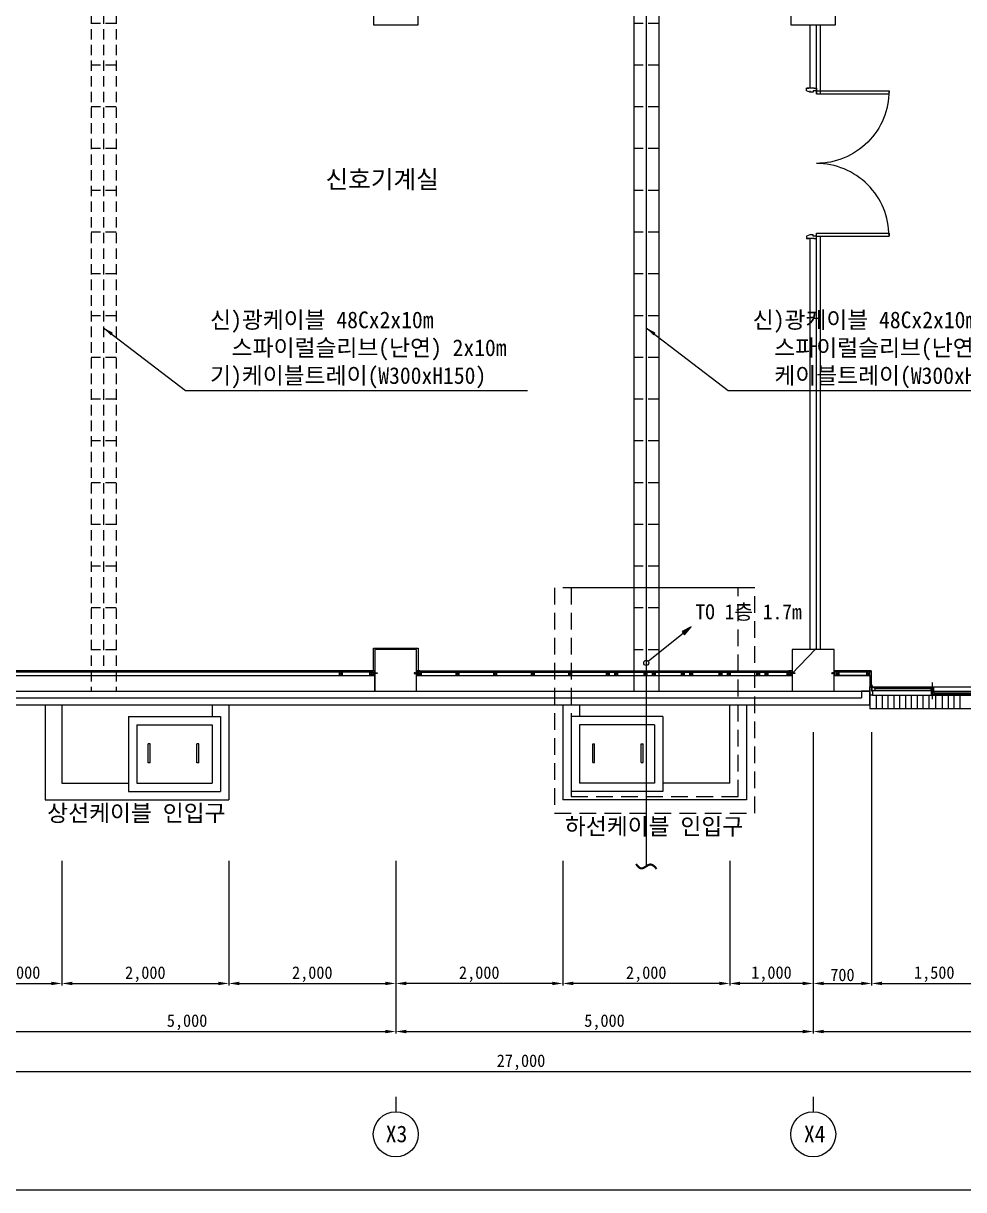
# Model space of a CAD drawing. Header units: millimetres. Extents: x -29689 to 10111, y -268596 to -237350.
# Drawn here: x -18057 to -6794, y -268596 to -254628 of the extents above; entities that cross this region are included whole.
import ezdxf
from ezdxf.enums import TextEntityAlignment as Align

# ---------------------------------------------------------------- set-up
doc = ezdxf.new("R2010")
doc.units = ezdxf.units.MM
doc.linetypes.add('HIDDEN', pattern=[0.375, 0.25, -0.125])
doc.linetypes.add('HIDDEN2', pattern=[0.1875, 0.125, -0.0625])
for name, color, linetype in [('TN-LEAT', 3, 'Continuous'), ('TT-CABL', 4, 'Continuous'), ('TT-TRAY', 4, 'Continuous'), ('TZ-BASE', 253, 'Continuous'), ('TZ-DIMS', 1, 'Continuous'), ('TZ-LEAL', 1, 'Continuous'), ('TZ-LEAT', 3, 'Continuous'), ('TZ-SYMB', 2, 'Continuous'), ('TZ-TEX2', 3, 'Continuous')]:
    doc.layers.add(name, color=color, linetype=linetype)
doc.layers.add('TX-PAPR', color=2, linetype='Continuous', plot=False)
doc.styles.get("Standard").update_dxf_attribs({"font": 'GulimChe.ttf'})
doc.linetypes.add('BATTINB', pattern='A,0,-0.0025,[134,GulimChe.ttf,S=0.0025,R=0,X=-0.0025,Y=0.01],-0.005,[134,GulimChe.ttf,S=0.0025,R=180,X=0.0025,Y=0.01],-0.0025', length=0.01)
doc.dimstyles.new('D50', dxfattribs={"dimscale": 50, "dimtxt": 3, "dimasz": 2.5, "dimexe": 0.5, "dimexo": 0.5, "dimgap": 0.5, "dimtad": 1, "dimdec": 0, "dimzin": 1, "dimdsep": 46, "dimlunit": 6, "dimtxsty": 'Standard', "dimcen": 1, "dimclrd": 1, "dimclre": 1, "dimclrt": 3, "dimadec": 0, "dimazin": 0, "dimtfac": 1, "dimtdec": 0, "dimtix": 1, "dimtmove": 2, "dimatfit": 3, "dimfxl": 0, "dimtvp": 2, "dimlwd": -1, "dimlwe": -1, "dimarcsym": 0})

# ---------------------------------------------------------------- blocks, each defined once
blk = doc.blocks.new('A$C7DB278B4')
for p, q in [((30, 150), (1483, 150)), ((732, 105), (732, 145)), ((732, 145), (767, 145)), ((750, 200), (750, 0)), ((767, 130), (767, 145)), ((767, 145), (1441, 145)), ((1479, 145), (1441, 145)), ((1441, 145), (1441, 130)), ((1479, 145), (1479, 105)), ((17, 50), (1470, 50)), ((21, 55), (21, 95)), ((21, 95), (59, 95)), ((21, 55), (59, 55)), ((59, 80), (53, 78)), ((53, 78), (53, 72)), ((59, 70), (53, 72)), ((736, 77), (55, 77)), ((55, 77), (55, 73)), ((736, 73), (55, 73)), ((59, 95), (732, 95)), ((59, 80), (59, 95)), ((59, 81), (61, 80)), ((59, 69), (61, 71)), ((59, 55), (59, 70)), ((59, 55), (732, 55)), ((61, 80), (62, 79)), ((61, 71), (62, 72)), ((62, 79), (62, 77)), ((62, 72), (62, 73)), ((730, 80), (729, 79)), ((729, 79), (729, 77)), ((729, 72), (729, 73)), ((730, 71), (729, 72)), ((732, 81), (730, 80)), ((732, 69), (730, 71)), ((732, 105), (767, 105)), ((767, 95), (732, 95)), ((732, 95), (732, 80)), ((732, 80), (738, 78)), ((732, 70), (738, 72)), ((732, 70), (732, 55)), ((767, 55), (732, 55)), ((736, 77), (736, 73)), ((738, 78), (738, 72)), ((767, 130), (762, 128)), ((762, 122), (762, 128)), ((767, 120), (762, 122)), ((764, 123), (764, 127)), ((764, 127), (1445, 127)), ((764, 123), (1445, 123)), ((767, 131), (770, 129)), ((767, 119), (770, 120)), ((767, 105), (767, 120)), ((767, 105), (1441, 105)), ((767, 95), (767, 55)), ((770, 129), (771, 128)), ((770, 120), (771, 121)), ((771, 128), (771, 127)), ((771, 121), (771, 123)), ((1438, 128), (1437, 127)), ((1438, 121), (1437, 123)), ((1439, 129), (1438, 128)), ((1439, 120), (1438, 121)), ((1441, 131), (1439, 129)), ((1441, 119), (1439, 120)), ((1441, 130), (1447, 128)), ((1441, 120), (1447, 122)), ((1441, 120), (1441, 105)), ((1479, 105), (1441, 105)), ((1445, 123), (1445, 127)), ((1447, 122), (1447, 128))]:
    blk.add_line(p, q)
for points in [[(0, 50), (17, 50), (17, 99), (30, 99), (30, 101), (30, 150), (0, 150)], [(1500, 150), (1483, 150), (1483, 101), (1470, 101), (1470, 99), (1470, 50), (1500, 50)]]:
    blk.add_lwpolyline(points, close=True)
blk = doc.blocks.new('*D17')
at = {"layer": 'DEFPOINTS', "color": 0, "ltscale": 0.1}
for p in [(-8596, -265357), (-3596, -265357), (-3596, -266702)]:
    blk.add_point(p, dxfattribs=at)
at = {"layer": 'TZ-DIMS', "color": 1, "ltscale": 0.1}
for p, q in [((-8596, -265382), (-8596, -266727)), ((-3596, -265382), (-3596, -266727)), ((-8471, -266702), (-3721, -266702))]:
    blk.add_line(p, q, dxfattribs=at)
for points in [[(-8471, -266681), (-8471, -266722), (-8596, -266702)], [(-3721, -266681), (-3721, -266722), (-3596, -266702)]]:
    blk.add_solid(points, dxfattribs=at)
at = {"layer": 'TZ-DIMS', "color": 3, "ltscale": 0.1, "insert": (-6096, -266590), "char_height": 150, "attachment_point": 5}
blk.add_mtext('5,000', dxfattribs=at)
blk = doc.blocks.new('*D18')
at = {"layer": 'DEFPOINTS', "color": 0, "ltscale": 0.1}
for p in [(-18596, -265329), (-13596, -265357), (-13596, -266702)]:
    blk.add_point(p, dxfattribs=at)
at = {"layer": 'TZ-DIMS', "color": 1, "ltscale": 0.1}
for p, q in [((-18596, -265354), (-18596, -266727)), ((-13596, -265382), (-13596, -266727)), ((-18471, -266702), (-13721, -266702))]:
    blk.add_line(p, q, dxfattribs=at)
for points in [[(-18471, -266681), (-18471, -266722), (-18596, -266702)], [(-13721, -266681), (-13721, -266722), (-13596, -266702)]]:
    blk.add_solid(points, dxfattribs=at)
at = {"layer": 'TZ-DIMS', "color": 3, "ltscale": 0.1, "insert": (-16096, -266590), "char_height": 150, "attachment_point": 5}
blk.add_mtext('5,000', dxfattribs=at)
blk = doc.blocks.new('*D19')
at = {"layer": 'DEFPOINTS', "color": 0, "ltscale": 0.1}
for p in [(-13596, -265357), (-8596, -265357), (-8596, -266702)]:
    blk.add_point(p, dxfattribs=at)
at = {"layer": 'TZ-DIMS', "color": 1, "ltscale": 0.1}
for p, q in [((-13596, -265382), (-13596, -266727)), ((-8596, -265382), (-8596, -266727)), ((-13471, -266702), (-8721, -266702))]:
    blk.add_line(p, q, dxfattribs=at)
for points in [[(-13471, -266681), (-13471, -266722), (-13596, -266702)], [(-8721, -266681), (-8721, -266722), (-8596, -266702)]]:
    blk.add_solid(points, dxfattribs=at)
at = {"layer": 'TZ-DIMS', "color": 3, "ltscale": 0.1, "insert": (-11096, -266590), "char_height": 150, "attachment_point": 5}
blk.add_mtext('5,000', dxfattribs=at)
blk = doc.blocks.new('*D20')
at = {"layer": 'DEFPOINTS', "color": 0, "ltscale": 0.1}
for p in [(-8596, -264877), (-3596, -264877), (-3596, -266702)]:
    blk.add_point(p, dxfattribs=at)
at = {"layer": 'TZ-DIMS', "color": 1, "ltscale": 0.1}
for p, q in [((-8596, -264902), (-8596, -266727)), ((-3596, -264902), (-3596, -266727)), ((-8471, -266702), (-3721, -266702))]:
    blk.add_line(p, q, dxfattribs=at)
for points in [[(-8471, -266681), (-8471, -266722), (-8596, -266702)], [(-3721, -266681), (-3721, -266722), (-3596, -266702)]]:
    blk.add_solid(points, dxfattribs=at)
at = {"layer": 'TZ-DIMS', "color": 3, "ltscale": 0.1, "insert": (-6096, -266590), "char_height": 150, "attachment_point": 5}
blk.add_mtext('5,000', dxfattribs=at)
blk = doc.blocks.new('*D22')
at = {"layer": 'DEFPOINTS', "color": 0, "ltscale": 0.1}
for p in [(-25596, -264877), (1404, -264877), (1404, -267182)]:
    blk.add_point(p, dxfattribs=at)
at = {"layer": 'TZ-DIMS', "color": 1, "ltscale": 0.1}
for p, q in [((-25596, -264902), (-25596, -267207)), ((1404, -264902), (1404, -267207)), ((-25471, -267182), (1279, -267182))]:
    blk.add_line(p, q, dxfattribs=at)
for points in [[(-25471, -267161), (-25471, -267202), (-25596, -267182)], [(1279, -267161), (1279, -267202), (1404, -267182)]]:
    blk.add_solid(points, dxfattribs=at)
at = {"layer": 'TZ-DIMS', "color": 3, "ltscale": 0.1, "insert": (-12096, -267070), "char_height": 150, "attachment_point": 5}
blk.add_mtext('27,000', dxfattribs=at)
blk = doc.blocks.new('*D31')
at = {"layer": 'DEFPOINTS', "color": 0, "ltscale": 0.1}
for p in [(-8596, -263093), (-7896, -263093), (-7896, -266126)]:
    blk.add_point(p, dxfattribs=at)
at = {"layer": 'TZ-DIMS', "color": 1, "ltscale": 0.1}
for p, q in [((-8596, -263118), (-8596, -266151)), ((-7896, -263118), (-7896, -266151)), ((-8471, -266126), (-8021, -266126))]:
    blk.add_line(p, q, dxfattribs=at)
for points in [[(-8471, -266105), (-8471, -266146), (-8596, -266126)], [(-8021, -266105), (-8021, -266146), (-7896, -266126)]]:
    blk.add_solid(points, dxfattribs=at)
at = {"layer": 'TZ-DIMS', "color": 3, "ltscale": 0.1, "insert": (-8246, -266024), "char_height": 150, "attachment_point": 5}
blk.add_mtext('700', dxfattribs=at)
blk = doc.blocks.new('*D32')
at = {"layer": 'DEFPOINTS', "color": 0, "ltscale": 0.1}
for p in [(-7896, -263093), (-6396, -263093), (-6396, -266126)]:
    blk.add_point(p, dxfattribs=at)
at = {"layer": 'TZ-DIMS', "color": 1, "ltscale": 0.1}
for p, q in [((-7896, -263118), (-7896, -266151)), ((-6396, -263118), (-6396, -266151)), ((-7771, -266126), (-6521, -266126))]:
    blk.add_line(p, q, dxfattribs=at)
for points in [[(-7771, -266105), (-7771, -266146), (-7896, -266126)], [(-6521, -266105), (-6521, -266146), (-6396, -266126)]]:
    blk.add_solid(points, dxfattribs=at)
at = {"layer": 'TZ-DIMS', "color": 3, "ltscale": 0.1, "insert": (-7146, -266014), "char_height": 150, "attachment_point": 5}
blk.add_mtext('1,500', dxfattribs=at)
blk = doc.blocks.new('*D34')
at = {"layer": 'DEFPOINTS', "color": 0, "ltscale": 0.1}
for p in [(-11596, -264633), (-9596, -264633), (-11596, -266126)]:
    blk.add_point(p, dxfattribs=at)
at = {"layer": 'TZ-DIMS', "color": 1, "ltscale": 0.1}
for p, q in [((-11596, -264658), (-11596, -266151)), ((-9596, -264658), (-9596, -266151)), ((-9721, -266126), (-11471, -266126))]:
    blk.add_line(p, q, dxfattribs=at)
for points in [[(-11471, -266105), (-11471, -266146), (-11596, -266126)], [(-9721, -266105), (-9721, -266146), (-9596, -266126)]]:
    blk.add_solid(points, dxfattribs=at)
at = {"layer": 'TZ-DIMS', "color": 3, "ltscale": 0.1, "insert": (-10596, -266015), "char_height": 150, "attachment_point": 5}
blk.add_mtext('2,000', dxfattribs=at)
blk = doc.blocks.new('*D38')
at = {"layer": 'DEFPOINTS', "color": 0, "ltscale": 0.1}
for p in [(-8596, -264281), (-9596, -264633), (-9596, -266126)]:
    blk.add_point(p, dxfattribs=at)
at = {"layer": 'TZ-DIMS', "color": 1, "ltscale": 0.1}
for p, q in [((-8596, -264306), (-8596, -266151)), ((-9596, -264658), (-9596, -266151)), ((-8721, -266126), (-9471, -266126))]:
    blk.add_line(p, q, dxfattribs=at)
for points in [[(-9471, -266105), (-9471, -266146), (-9596, -266126)], [(-8721, -266105), (-8721, -266146), (-8596, -266126)]]:
    blk.add_solid(points, dxfattribs=at)
at = {"layer": 'TZ-DIMS', "color": 3, "ltscale": 0.1, "insert": (-9096, -266014), "char_height": 150, "attachment_point": 5}
blk.add_mtext('1,000', dxfattribs=at)
blk = doc.blocks.new('*D39')
at = {"layer": 'DEFPOINTS', "color": 0, "ltscale": 0.1}
for p in [(-13596, -264633), (-11596, -264633), (-13596, -266126)]:
    blk.add_point(p, dxfattribs=at)
at = {"layer": 'TZ-DIMS', "color": 1, "ltscale": 0.1}
for p, q in [((-13596, -264658), (-13596, -266151)), ((-11596, -264658), (-11596, -266151)), ((-11721, -266126), (-13471, -266126))]:
    blk.add_line(p, q, dxfattribs=at)
for points in [[(-13471, -266105), (-13471, -266146), (-13596, -266126)], [(-11721, -266105), (-11721, -266146), (-11596, -266126)]]:
    blk.add_solid(points, dxfattribs=at)
at = {"layer": 'TZ-DIMS', "color": 3, "ltscale": 0.1, "insert": (-12596, -266015), "char_height": 150, "attachment_point": 5}
blk.add_mtext('2,000', dxfattribs=at)
blk = doc.blocks.new('*D40')
at = {"layer": 'DEFPOINTS', "color": 0, "ltscale": 0.1}
for p in [(-17596, -264633), (-15596, -264633), (-15596, -266126)]:
    blk.add_point(p, dxfattribs=at)
at = {"layer": 'TZ-DIMS', "color": 1, "ltscale": 0.1}
for p, q in [((-17596, -264658), (-17596, -266151)), ((-15596, -264658), (-15596, -266151)), ((-17471, -266126), (-15721, -266126))]:
    blk.add_line(p, q, dxfattribs=at)
for points in [[(-17471, -266105), (-17471, -266146), (-17596, -266126)], [(-15721, -266105), (-15721, -266146), (-15596, -266126)]]:
    blk.add_solid(points, dxfattribs=at)
at = {"layer": 'TZ-DIMS', "color": 3, "ltscale": 0.1, "insert": (-16596, -266015), "char_height": 150, "attachment_point": 5}
blk.add_mtext('2,000', dxfattribs=at)
blk = doc.blocks.new('*D41')
at = {"layer": 'DEFPOINTS', "color": 0, "ltscale": 0.1}
for p in [(-18596, -264281), (-17596, -264633), (-17596, -266126)]:
    blk.add_point(p, dxfattribs=at)
at = {"layer": 'TZ-DIMS', "color": 1, "ltscale": 0.1}
for p, q in [((-18596, -264306), (-18596, -266151)), ((-17596, -264658), (-17596, -266151)), ((-18471, -266126), (-17721, -266126))]:
    blk.add_line(p, q, dxfattribs=at)
for points in [[(-18471, -266105), (-18471, -266146), (-18596, -266126)], [(-17721, -266105), (-17721, -266146), (-17596, -266126)]]:
    blk.add_solid(points, dxfattribs=at)
at = {"layer": 'TZ-DIMS', "color": 3, "ltscale": 0.1, "insert": (-18096, -266014), "char_height": 150, "attachment_point": 5}
blk.add_mtext('1,000', dxfattribs=at)
blk = doc.blocks.new('*D42')
at = {"layer": 'DEFPOINTS', "color": 0, "ltscale": 0.1}
for p in [(-15596, -264633), (-13596, -264633), (-13596, -266126)]:
    blk.add_point(p, dxfattribs=at)
at = {"layer": 'TZ-DIMS', "color": 1, "ltscale": 0.1}
for p, q in [((-15596, -264658), (-15596, -266151)), ((-13596, -264658), (-13596, -266151)), ((-15471, -266126), (-13721, -266126))]:
    blk.add_line(p, q, dxfattribs=at)
for points in [[(-15471, -266105), (-15471, -266146), (-15596, -266126)], [(-13721, -266105), (-13721, -266146), (-13596, -266126)]]:
    blk.add_solid(points, dxfattribs=at)
at = {"layer": 'TZ-DIMS', "color": 3, "ltscale": 0.1, "insert": (-14596, -266015), "char_height": 150, "attachment_point": 5}
blk.add_mtext('2,000', dxfattribs=at)

msp = doc.modelspace()

# ---------------------------------------------------------------- hatches: boundary and pattern name
at = {"layer": 'TZ-BASE', "linetype": 'BATTINB'}
h = msp.add_hatch(dxfattribs=at)
h.set_pattern_fill('_U', color=256, scale=2, angle=225, style=0, double=1, pattern_type=0)
h.set_pattern_definition([(45, (-835969.8288, 723022.3461), (-1.4142135624, 1.4142135624), []), (135, (-835969.8288, 723022.3461), (-1.4142135624, -1.4142135624), [])])
edge = h.paths.add_edge_path()
edge.add_line((-7903.1, -262572.4), (-7887.2, -262572.4))
edge.add_arc((-7876.9, -262564.2), 13.2, 181.63491, 218.57879, ccw=False)
edge.add_arc((-7877.4, -262564.3), 12.6, 140.53213, 181.48929, ccw=False)
edge.add_line((-7887.2, -262556.3), (-7903.1, -262556.3))
edge.add_line((-7903.1, -262556.3), (-7903.1, -262572.4))
at = {"layer": 'TZ-SYMB'}
msp.add_hatch(color=256, dxfattribs=at).paths.add_polyline_path([(-10059, -261857), (-10166.8, -261911.6), (-10135.7, -261950.4)])

# ---------------------------------------------------------------- linework, layer by layer
at = {"layer": 'TT-CABL'}
msp.add_lwpolyline([(-14176.1, -251521.4), (-14176.1, -251823.6), (-10596.1, -251823.6), (-10596.1, -264722.8)], dxfattribs=at)
at = {"layer": 'TT-CABL', "linetype": 'HIDDEN2', "ltscale": 1000}
msp.add_lwpolyline([(-17096.1, -252447.4), (-17096.1, -262383.4)], dxfattribs=at)
at = {"layer": 'TT-CABL', "const_width": 25}
msp.add_lwpolyline([(-10470.8, -264754.3), (-10485.3, -264738.4), (-10499.9, -264723.8), (-10507.4, -264717.4), (-10514.8, -264711.9), (-10522.4, -264707.3), (-10530.2, -264703.9), (-10538, -264701.8), (-10547.4, -264701.2), (-10554.2, -264702.1), (-10562.5, -264704.5), (-10570.9, -264708.1), (-10579.5, -264712.6), (-10596.6, -264723.2), (-10613.7, -264734.1), (-10630.6, -264743.1), (-10638.8, -264746.2), (-10646.9, -264748), (-10653.6, -264748.4), (-10662.3, -264746.9), (-10669.8, -264743.9), (-10677.1, -264739.5), (-10684.2, -264733.9), (-10691.2, -264727.4), (-10704.9, -264712.1), (-10718.4, -264695.3)], dxfattribs=at)
at = {"layer": 'TT-TRAY'}
for points in [[(-14326.1, -251521.4), (-14326.1, -251973.6), (-10746.1, -251973.6), (-10746.1, -262627.4)], [(-14026.1, -251521.4), (-14026.1, -251673.6), (-10446.1, -251673.6), (-10446.1, -262627.4)]]:
    msp.add_lwpolyline(points, dxfattribs=at)
at = {"layer": 'TT-TRAY', "linetype": 'HIDDEN2', "ltscale": 1000}
for points in [[(-17246.1, -252447.4), (-17246.1, -262627.4)], [(-16946.1, -252447.4), (-16946.1, -262627.4)], [(-16946.1, -254628.6), (-17246.1, -254628.6)], [(-10446.1, -254628.6), (-10746.1, -254628.6)], [(-16946.1, -255128.6), (-17246.1, -255128.6)], [(-10446.1, -255128.6), (-10746.1, -255128.6)], [(-16946.1, -255628.6), (-17246.1, -255628.6)], [(-10446.1, -255628.6), (-10746.1, -255628.6)], [(-16946.1, -256128.6), (-17246.1, -256128.6)], [(-10446.1, -256128.6), (-10746.1, -256128.6)], [(-16946.1, -256628.6), (-17246.1, -256628.6)], [(-10446.1, -256628.6), (-10746.1, -256628.6)], [(-16946.1, -257128.6), (-17246.1, -257128.6)], [(-10446.1, -257128.6), (-10746.1, -257128.6)], [(-16946.1, -257628.6), (-17246.1, -257628.6)], [(-10446.1, -257628.6), (-10746.1, -257628.6)], [(-16946.1, -258128.6), (-17246.1, -258128.6)], [(-10446.1, -258128.6), (-10746.1, -258128.6)], [(-16946.1, -258628.6), (-17246.1, -258628.6)], [(-10446.1, -258628.6), (-10746.1, -258628.6)], [(-16946.1, -259128.6), (-17246.1, -259128.6)], [(-10446.1, -259128.6), (-10746.1, -259128.6)], [(-16946.1, -259628.6), (-17246.1, -259628.6)], [(-10446.1, -259628.6), (-10746.1, -259628.6)], [(-16946.1, -260128.6), (-17246.1, -260128.6)], [(-10446.1, -260128.6), (-10746.1, -260128.6)], [(-16946.1, -260628.6), (-17246.1, -260628.6)], [(-10446.1, -260628.6), (-10746.1, -260628.6)], [(-16946.1, -261128.6), (-17246.1, -261128.6)], [(-10446.1, -261128.6), (-10746.1, -261128.6)], [(-16946.1, -261628.6), (-17246.1, -261628.6)], [(-10446.1, -261628.6), (-10746.1, -261628.6)], [(-16946.1, -262128.6), (-17246.1, -262128.6)], [(-10446.1, -262128.6), (-10746.1, -262128.6)]]:
    msp.add_lwpolyline(points, dxfattribs=at)
at = {"layer": 'TX-PAPR'}
msp.add_lwpolyline([(-29689, -268595.5), (10111, -268595.5), (10111, -242795.5), (-29689, -242795.5)], close=True, dxfattribs=at)
at = {"layer": 'TZ-BASE', "ltscale": 0.1}
for p, q in [((-8634.1, -255405.3), (-8634.1, -254645.4)), ((-8558.1, -255470.3), (-8558.1, -254645.4)), ((-8508.1, -255470.3), (-8508.1, -254645.4)), ((-8583.1, -255405.3), (-8678.1, -255405.3)), ((-8634.1, -255450.3), (-8634.1, -255435.3)), ((-8583.1, -257205.3), (-8678.1, -257205.3)), ((-8634.1, -262127.4), (-8634.1, -257205.3)), ((-8558.1, -262127.4), (-8558.1, -257175.3)), ((-8508.1, -262127.4), (-8508.1, -257175.3)), ((-13864.1, -262383.4), (-25326.4, -262383.4)), ((-13864.1, -262396.4), (-25286.4, -262396.4)), ((-13846.1, -262627.4), (-13846.1, -262437.4)), ((-13326.1, -262383.4), (-8866.1, -262383.4)), ((-13286.1, -262396.4), (-8906.1, -262396.4)), ((-13286.1, -262436.4), (-8906.1, -262436.4)), ((-7903.1, -262383.4), (-8306.1, -262383.4)), ((-7916.1, -262627.4), (-8016.1, -262627.4)), ((-8016.1, -262627.4), (-8016.1, -262703.4)), ((-7916.1, -262787.4), (-7916.1, -262627.4))]:
    msp.add_line(p, q, dxfattribs=at)
at = {"layer": 'TZ-BASE', "linetype": 'BATTINB'}
for p, q in [((-13864.1, -262382.4), (-13864.1, -262109.4)), ((-13864.1, -262109.4), (-13328.1, -262109.4)), ((-13328.1, -262109.4), (-13328.1, -262382.4)), ((-8853.1, -262419.4), (-8564.1, -262120.1)), ((-14276.1, -262436.4), (-14236.1, -262396.4)), ((-14276.1, -262396.4), (-14236.1, -262436.4)), ((-14276.1, -262436.4), (-14236.1, -262396.4)), ((-14276.1, -262396.4), (-14236.1, -262436.4)), ((-13906.1, -262436.4), (-13866.1, -262396.4)), ((-13906.1, -262396.4), (-13866.1, -262436.4)), ((-13286.1, -262436.4), (-13326.1, -262396.4)), ((-13286.1, -262396.4), (-13326.1, -262436.4)), ((-12836.1, -262436.4), (-12876.1, -262396.4)), ((-12836.1, -262396.4), (-12876.1, -262436.4)), ((-12386.1, -262436.4), (-12426.1, -262396.4)), ((-12386.1, -262396.4), (-12426.1, -262436.4)), ((-11936.1, -262436.4), (-11976.1, -262396.4)), ((-11936.1, -262396.4), (-11976.1, -262436.4)), ((-11486.1, -262436.4), (-11526.1, -262396.4)), ((-11486.1, -262396.4), (-11526.1, -262436.4)), ((-11036.1, -262436.4), (-11076.1, -262396.4)), ((-11036.1, -262396.4), (-11076.1, -262436.4)), ((-10936.1, -262436.2), (-10976.1, -262396.2)), ((-10936.1, -262396.2), (-10976.1, -262436.2)), ((-10586.1, -262436.4), (-10626.1, -262396.4)), ((-10586.1, -262396.4), (-10626.1, -262436.4)), ((-10486.1, -262436.2), (-10526.1, -262396.2)), ((-10486.1, -262396.2), (-10526.1, -262436.2)), ((-10136.1, -262436.4), (-10176.1, -262396.4)), ((-10136.1, -262396.4), (-10176.1, -262436.4)), ((-10036.1, -262436.2), (-10076.1, -262396.2)), ((-10036.1, -262396.2), (-10076.1, -262436.2)), ((-9686.1, -262436.4), (-9726.1, -262396.4)), ((-9686.1, -262396.4), (-9726.1, -262436.4)), ((-9586.1, -262436.2), (-9626.1, -262396.2)), ((-9586.1, -262396.2), (-9626.1, -262436.2)), ((-9236.1, -262436.4), (-9276.1, -262396.4)), ((-9236.1, -262396.4), (-9276.1, -262436.4)), ((-9136.1, -262436.2), (-9176.1, -262396.2)), ((-9136.1, -262396.2), (-9176.1, -262436.2)), ((-8326.1, -262436.4), (-8286.1, -262396.4)), ((-8326.1, -262396.4), (-8286.1, -262436.4)), ((-7956.1, -262436.4), (-7916.1, -262396.4)), ((-7956.1, -262396.4), (-7916.1, -262436.4)), ((-17796.6, -262787.7), (-17796.6, -263927.7)), ((-17596.6, -262787.7), (-17596.6, -263727.7)), ((-15796.6, -262787.7), (-15796.6, -262927.7)), ((-15596.6, -262787.7), (-15596.6, -263927.7)), ((-11596.1, -262787.4), (-11596.1, -263927.4)), ((-11396.1, -262787.4), (-11396.1, -262927.4)), ((-9596.1, -263727.4), (-9596.1, -262787.4)), ((-9396.1, -262787.4), (-9396.1, -263927.4)), ((-16796.6, -262927.7), (-16796.6, -263827.7)), ((-16796.6, -262927.7), (-15696.6, -262927.7)), ((-15696.6, -262927.7), (-15696.6, -263827.7)), ((-10396.1, -262927.4), (-11496.1, -262927.4)), ((-11496.1, -262927.4), (-11496.1, -263827.4)), ((-10396.1, -262927.4), (-10396.1, -263827.4)), ((-16696.6, -263027.3), (-16696.9, -263727.7)), ((-16696.6, -263027.3), (-15796.6, -263027.3)), ((-15796.6, -263027.3), (-15796.9, -263727.7)), ((-10496.1, -263027.1), (-11396.1, -263027.1)), ((-11396.1, -263027.1), (-11396.1, -263727.4)), ((-10496.1, -263027.1), (-10496.1, -263727.4)), ((-16560.3, -263481.9), (-16560.3, -263254.6)), ((-16537.6, -263254.6), (-16560.3, -263254.6)), ((-16537.6, -263481.9), (-16537.6, -263254.6)), ((-15978.5, -263481.9), (-15978.5, -263254.6)), ((-15955.7, -263254.6), (-15978.5, -263254.6)), ((-15955.7, -263481.9), (-15955.7, -263254.6)), ((-11237, -263481.6), (-11237, -263254.3)), ((-11237, -263254.3), (-11214.3, -263254.3)), ((-11214.3, -263481.6), (-11214.3, -263254.3)), ((-10655.2, -263481.6), (-10655.2, -263254.3)), ((-10655.2, -263254.3), (-10632.5, -263254.3)), ((-10632.5, -263481.6), (-10632.5, -263254.3)), ((-16537.6, -263481.9), (-16560.3, -263481.9)), ((-15955.7, -263481.9), (-15978.5, -263481.9)), ((-11237, -263481.6), (-11214.3, -263481.6)), ((-10655.2, -263481.6), (-10632.5, -263481.6)), ((-17596.6, -263727.7), (-16796.6, -263727.7)), ((-16796.6, -263827.7), (-15696.6, -263827.7)), ((-16696.9, -263727.7), (-15796.9, -263727.7)), ((-10396.1, -263827.4), (-11496.1, -263827.4)), ((-10496.1, -263727.4), (-11396.1, -263727.4)), ((-9596.1, -263727.4), (-10396.1, -263727.4)), ((-17796.6, -263927.7), (-15596.6, -263927.7)), ((-9396.1, -263927.4), (-11596.1, -263927.4))]:
    msp.add_line(p, q, dxfattribs=at)
at = {"layer": 'TZ-BASE'}
for p, q in [((-25307.1, -262437.4), (-13846.1, -262437.4)), ((-13886.1, -262383.4), (-13847.8, -262383.4)), ((-13847.8, -262436.4), (-13886.1, -262436.4)), ((-13886.1, -262436.4), (-13886.1, -262436.7)), ((-13846.1, -262382.4), (-13885.4, -262382.4)), ((-13885.4, -262437.4), (-13846.1, -262437.4)), ((-13866.1, -262396.4), (-13866.1, -262383.4)), ((-13847.1, -262384.1), (-13847.1, -262435.7)), ((-13846.1, -262437.4), (-13846.1, -262382.4)), ((-13346.1, -262437.4), (-13346.1, -262382.4)), ((-13346.1, -262382.4), (-13306.8, -262382.4)), ((-13346.1, -262437.4), (-8846.1, -262437.4)), ((-13306.8, -262437.4), (-13346.1, -262437.4)), ((-13345.1, -262384.1), (-13345.1, -262435.7)), ((-13306.1, -262383.4), (-13344.4, -262383.4)), ((-13344.4, -262436.4), (-13306.1, -262436.4)), ((-13326.1, -262396.4), (-13326.1, -262383.4)), ((-13306.1, -262436.4), (-13306.1, -262436.7)), ((-12856.1, -262436.4), (-12856.1, -262436.7)), ((-12406.1, -262436.4), (-12406.1, -262436.7)), ((-11956.1, -262436.4), (-11956.1, -262436.7)), ((-11506.1, -262436.4), (-11506.1, -262436.7)), ((-11056.1, -262436.4), (-11056.1, -262436.7)), ((-10956.1, -262436.2), (-10956.1, -262436.5)), ((-10606.1, -262436.4), (-10606.1, -262436.7)), ((-10506.1, -262436.2), (-10506.1, -262436.5)), ((-10156.1, -262436.4), (-10156.1, -262436.7)), ((-10056.1, -262436.2), (-10056.1, -262436.5)), ((-9706.1, -262436.4), (-9706.1, -262436.7)), ((-9606.1, -262436.2), (-9606.1, -262436.5)), ((-9256.1, -262436.4), (-9256.1, -262436.7)), ((-9156.1, -262436.2), (-9156.1, -262436.5)), ((-8886.1, -262383.4), (-8847.8, -262383.4)), ((-8847.8, -262436.4), (-8886.1, -262436.4)), ((-8886.1, -262436.4), (-8886.1, -262436.7)), ((-8846.1, -262382.4), (-8885.4, -262382.4)), ((-8885.4, -262437.4), (-8846.1, -262437.4)), ((-8866.1, -262396.4), (-8866.1, -262383.4)), ((-8847.1, -262384.1), (-8847.1, -262435.7)), ((-8846.1, -262437.4), (-8846.1, -262382.4)), ((-8346.1, -262437.4), (-8346.1, -262382.4)), ((-8346.1, -262382.4), (-8306.8, -262382.4)), ((-8346.1, -262437.4), (-7916.1, -262437.4)), ((-8306.8, -262437.4), (-8346.1, -262437.4)), ((-8345.1, -262384.1), (-8345.1, -262435.7)), ((-8306.1, -262383.4), (-8344.4, -262383.4)), ((-8344.4, -262436.4), (-8306.1, -262436.4)), ((-8326.1, -262396.4), (-8326.1, -262383.4)), ((-7916.1, -262396.4), (-8326.1, -262396.4)), ((-7916.1, -262436.4), (-8326.1, -262436.4)), ((-8306.1, -262436.4), (-8306.1, -262436.7)), ((-8288.1, -262383.6), (-8288.1, -262383.9)), ((-7916.1, -262383.4), (-7916.1, -262396.4)), ((-7916.1, -262437.4), (-7916.1, -262627.4)), ((-7916.1, -262447.4), (-7916.1, -262597.4)), ((-7903.1, -262383.4), (-7903.1, -262572.4)), ((-25914.4, -262703.4), (-8016.1, -262703.4)), ((-25346.4, -262627.4), (-7916.1, -262627.4)), ((-8016.1, -262627.4), (-8016.1, -262703.4)), ((-7916.1, -262627.4), (-7916.1, -262787.4)), ((-7841.1, -262672.4), (-7841.1, -262837.4)), ((-7771.1, -262672.4), (-7771.1, -262837.4)), ((-7701.1, -262672.4), (-7701.1, -262837.4)), ((-7631.1, -262672.4), (-7631.1, -262837.4)), ((-7561.1, -262672.4), (-7561.1, -262837.4)), ((-7491.1, -262672.4), (-7491.1, -262837.4)), ((-7421.1, -262672.4), (-7421.1, -262837.4)), ((-7351.1, -262672.4), (-7351.1, -262837.4)), ((-7281.1, -262672.4), (-7281.1, -262837.4)), ((-7211.1, -262672.4), (-7211.1, -262837.4)), ((-7131.1, -262672.4), (-7131.1, -262837.4)), ((-7051.1, -262672.4), (-7051.1, -262837.4)), ((-6981.1, -262672.4), (-6981.1, -262837.4)), ((-6911.1, -262672.4), (-6911.1, -262837.4)), ((-6841.1, -262672.4), (-6841.1, -262837.4)), ((-26003.8, -262787.4), (-7916.1, -262787.4)), ((-7916.1, -262737.4), (-7916.1, -262837.4)), ((-6416.1, -262837.4), (-7916.1, -262837.4))]:
    msp.add_line(p, q, dxfattribs=at)
at = {"layer": 'TZ-BASE', "linetype": 'BATTINB', "ltscale": 0.1}
for p, q in [((-8906.1, -262396.4), (-8866.9, -262436.4)), ((-8866.9, -262396.4), (-8906.1, -262436.4))]:
    msp.add_line(p, q, dxfattribs=at)
at = {"layer": 'TZ-BASE', "linetype": 'BATTINB'}
for points in [[(-13864.1, -254109.4), (-13864.1, -254645.4), (-13328.1, -254645.4), (-13328.1, -254109.4)], [(-8864.1, -254109.4), (-8864.1, -254645.4), (-8328.1, -254645.4), (-8328.1, -254109.4)]]:
    msp.add_lwpolyline(points, close=True, dxfattribs=at)
at = {"layer": 'TZ-BASE', "ltscale": 0.1}
for points in [[(-8588.1, -255405.3), (-8558.1, -255405.3), (-8558.1, -255435.3), (-8598.1, -255435.3), (-8598.1, -255450.3), (-8638.1, -255450.3), (-8678.1, -255435.3), (-8678.1, -255405.3), (-8648.1, -255405.3)], [(-8558.1, -255435.3), (-8558.1, -255470.3), (-7688.1, -255470.3), (-7688.1, -255435.3)], [(-8558.1, -257175.3), (-8558.1, -257140.3), (-7688.1, -257140.3), (-7688.1, -257175.3)], [(-8588.1, -257205.3), (-8558.1, -257205.3), (-8558.1, -257175.3), (-8598.1, -257175.3), (-8598.1, -257160.3), (-8638.1, -257160.3), (-8678.1, -257175.3), (-8678.1, -257205.3), (-8648.1, -257205.3)]]:
    msp.add_lwpolyline(points, dxfattribs=at)
for points in [[(-8558.1, -255435.3), (-7688.1, -255435.3, -0.4142136), (-8558.1, -256305.3, -0.4142136)], [(-8558.1, -257175.3), (-7688.1, -257175.3, 0.4142136), (-8558.1, -256305.3, 0.4142136)]]:
    msp.add_lwpolyline(points, format="xyb", dxfattribs=at)
at = {"layer": 'TZ-BASE', "linetype": 'HIDDEN', "ltscale": 800}
for points in [[(-11696.1, -264087.4), (-9296.1, -264087.4), (-9296.1, -261387.4), (-11696.1, -261387.4)], [(-11496.1, -263887.4), (-9496.1, -263887.4), (-9496.1, -261387.4), (-11496.1, -261387.4)]]:
    msp.add_lwpolyline(points, close=True, dxfattribs=at)
at = {"layer": 'TZ-BASE'}
for points in [[(-13846.1, -262627.4), (-13346.1, -262627.4), (-13346.1, -262127.4), (-13846.1, -262127.4)], [(-8846.1, -262627.4), (-8346.1, -262627.4), (-8346.1, -262127.4), (-8846.1, -262127.4)], [(-14236.1, -262436.4), (-14236.1, -262396.4), (-14276.1, -262396.4), (-14276.1, -262436.4)], [(-14236.1, -262436.4), (-14236.1, -262396.4), (-14276.1, -262396.4), (-14276.1, -262436.4)], [(-13906.1, -262436.4), (-13906.1, -262396.4), (-13866.1, -262396.4), (-13866.1, -262436.4)], [(-13286.1, -262436.4), (-13286.1, -262396.4), (-13326.1, -262396.4), (-13326.1, -262436.4)], [(-12836.1, -262436.4), (-12836.1, -262396.4), (-12876.1, -262396.4), (-12876.1, -262436.4)], [(-12386.1, -262436.4), (-12386.1, -262396.4), (-12426.1, -262396.4), (-12426.1, -262436.4)], [(-11936.1, -262436.4), (-11936.1, -262396.4), (-11976.1, -262396.4), (-11976.1, -262436.4)], [(-11486.1, -262436.4), (-11486.1, -262396.4), (-11526.1, -262396.4), (-11526.1, -262436.4)], [(-11036.1, -262436.4), (-11036.1, -262396.4), (-11076.1, -262396.4), (-11076.1, -262436.4)], [(-10936.1, -262436.2), (-10936.1, -262396.2), (-10976.1, -262396.2), (-10976.1, -262436.2)], [(-10586.1, -262436.4), (-10586.1, -262396.4), (-10626.1, -262396.4), (-10626.1, -262436.4)], [(-10486.1, -262436.2), (-10486.1, -262396.2), (-10526.1, -262396.2), (-10526.1, -262436.2)], [(-10136.1, -262436.4), (-10136.1, -262396.4), (-10176.1, -262396.4), (-10176.1, -262436.4)], [(-10036.1, -262436.2), (-10036.1, -262396.2), (-10076.1, -262396.2), (-10076.1, -262436.2)], [(-9686.1, -262436.4), (-9686.1, -262396.4), (-9726.1, -262396.4), (-9726.1, -262436.4)], [(-9586.1, -262436.2), (-9586.1, -262396.2), (-9626.1, -262396.2), (-9626.1, -262436.2)], [(-9236.1, -262436.4), (-9236.1, -262396.4), (-9276.1, -262396.4), (-9276.1, -262436.4)], [(-9136.1, -262436.2), (-9136.1, -262396.2), (-9176.1, -262396.2), (-9176.1, -262436.2)], [(-8906.1, -262436.4), (-8906.1, -262396.4), (-8866.1, -262396.4), (-8866.1, -262436.4)], [(-8286.1, -262436.4), (-8286.1, -262396.4), (-8326.1, -262396.4), (-8326.1, -262436.4)], [(-7916.1, -262436.4), (-7916.1, -262396.4), (-7956.1, -262396.4), (-7956.1, -262436.4)]]:
    msp.add_lwpolyline(points, close=True, dxfattribs=at)
for points in [[(-13846.1, -262407.7), (-13837, -262407.7), (-13839.5, -262412.7), (-13846.1, -262412.7)], [(-13832, -262407.7), (-13834.5, -262412.7), (-13837.8, -262412.7), (-13835.3, -262407.7), (-13832, -262407.7)], [(-13827, -262407.7), (-13829.5, -262412.7), (-13832.8, -262412.7), (-13830.3, -262407.7), (-13827, -262407.7)], [(-13821.6, -262407.7), (-13824.1, -262412.7), (-13827.5, -262412.7), (-13825, -262407.7), (-13821.6, -262407.7)], [(-13815.8, -262410.2), (-13818, -262412.7), (-13822.4, -262412.7), (-13819.9, -262407.7), (-13818, -262407.7), (-13815.8, -262410.2)], [(-13376.4, -262410.2), (-13374.2, -262412.7), (-13369.8, -262412.7), (-13372.3, -262407.7), (-13374.2, -262407.7), (-13376.4, -262410.2)], [(-13370.6, -262407.7), (-13368.1, -262412.7), (-13364.7, -262412.7), (-13367.2, -262407.7), (-13370.6, -262407.7)], [(-13365.2, -262407.7), (-13362.7, -262412.7), (-13359.4, -262412.7), (-13361.9, -262407.7), (-13365.2, -262407.7)], [(-13360.2, -262407.7), (-13357.7, -262412.7), (-13354.3, -262412.7), (-13356.8, -262407.7), (-13360.2, -262407.7)], [(-13346.1, -262407.7), (-13355.2, -262407.7), (-13352.7, -262412.7), (-13346.1, -262412.7)], [(-8846.1, -262407.7), (-8837, -262407.7), (-8839.5, -262412.7), (-8846.1, -262412.7)], [(-8832, -262407.7), (-8834.5, -262412.7), (-8837.8, -262412.7), (-8835.3, -262407.7), (-8832, -262407.7)], [(-8827, -262407.7), (-8829.5, -262412.7), (-8832.8, -262412.7), (-8830.3, -262407.7), (-8827, -262407.7)], [(-8821.6, -262407.7), (-8824.1, -262412.7), (-8827.5, -262412.7), (-8825, -262407.7), (-8821.6, -262407.7)], [(-8815.8, -262410.2), (-8818, -262412.7), (-8822.4, -262412.7), (-8819.9, -262407.7), (-8818, -262407.7), (-8815.8, -262410.2)], [(-8376.4, -262410.2), (-8374.2, -262412.7), (-8369.8, -262412.7), (-8372.3, -262407.7), (-8374.2, -262407.7), (-8376.4, -262410.2)], [(-8370.6, -262407.7), (-8368.1, -262412.7), (-8364.7, -262412.7), (-8367.2, -262407.7), (-8370.6, -262407.7)], [(-8365.2, -262407.7), (-8362.7, -262412.7), (-8359.4, -262412.7), (-8361.9, -262407.7), (-8365.2, -262407.7)], [(-8360.2, -262407.7), (-8357.7, -262412.7), (-8354.3, -262412.7), (-8356.8, -262407.7), (-8360.2, -262407.7)], [(-8346.1, -262407.7), (-8355.2, -262407.7), (-8352.7, -262412.7), (-8346.1, -262412.7)]]:
    msp.add_lwpolyline(points, dxfattribs=at)
at = {"layer": 'TZ-BASE', "linetype": 'BATTINB'}
msp.add_lwpolyline([(-7903.1, -262572.4), (-7887.2, -262572.4, -0.162609), (-7890, -262564.6, -0.1806365), (-7887.2, -262556.3), (-7903.1, -262556.3)], format="xyb", close=True, dxfattribs=at)
at = {"layer": 'TZ-BASE'}
for centre, radius, start, end in [((-13885.4, -262383.1), 0.7, 90, 180), ((-13885.4, -262436.7), 0.7, 180, 270), ((-13845.5, -262409.9), 6.44, 104.78327, 255.28078), ((-13847.8, -262384.1), 0.7, 0, 90), ((-13847.8, -262435.7), 0.7, 270, 0), ((-13344.4, -262384.1), 0.7, 90, 180), ((-13346.7, -262409.9), 6.44, 284.71922, 75.21673), ((-13344.4, -262435.7), 0.7, 180, 270), ((-13306.8, -262383.1), 0.7, 0, 90), ((-13306.8, -262436.7), 0.7, 270, 0), ((-12856.8, -262436.7), 0.7, 270, 0), ((-12406.8, -262436.7), 0.7, 270, 0), ((-11956.8, -262436.7), 0.7, 270, 0), ((-11506.8, -262436.7), 0.7, 270, 0), ((-11056.8, -262436.7), 0.7, 270, 0), ((-10956.8, -262436.5), 0.7, 270, 0), ((-10606.8, -262436.7), 0.7, 270, 0), ((-10506.8, -262436.5), 0.7, 270, 0), ((-10156.8, -262436.7), 0.7, 270, 0), ((-10056.8, -262436.5), 0.7, 270, 0), ((-9706.8, -262436.7), 0.7, 270, 0), ((-9606.8, -262436.5), 0.7, 270, 0), ((-9256.8, -262436.7), 0.7, 270, 0), ((-9156.8, -262436.5), 0.7, 270, 0), ((-8885.4, -262383.1), 0.7, 90, 180), ((-8885.4, -262436.7), 0.7, 180, 270), ((-8845.5, -262409.9), 6.44, 104.78327, 255.28078), ((-8847.8, -262384.1), 0.7, 0, 90), ((-8847.8, -262435.7), 0.7, 270, 0), ((-8344.4, -262384.1), 0.7, 90, 180), ((-8346.7, -262409.9), 6.44, 284.71922, 75.21673), ((-8344.4, -262435.7), 0.7, 180, 270), ((-8306.8, -262383.1), 0.7, 0, 90), ((-8306.8, -262436.7), 0.7, 270, 0)]:
    msp.add_arc(centre, radius, start, end, dxfattribs=at)
at = {"layer": 'TZ-LEAL'}
for p, q in [((-13596.1, -267482.9), (-13596.1, -267662.6)), ((-8596.1, -267482.9), (-8596.1, -267662.6))]:
    msp.add_line(p, q, dxfattribs=at)
for centre in [(-13596.1, -267932.2), (-8596.1, -267932.2)]:
    msp.add_circle(centre, 269.6, dxfattribs=at)
at = {"layer": 'TZ-SYMB'}
msp.add_lwpolyline([(-10059, -261857), (-10166.8, -261911.6), (-10135.7, -261950.4)], close=True, dxfattribs=at)
msp.add_lwpolyline([(-10151.3, -261931), (-10572.7, -262268.7)], dxfattribs=at)
msp.add_circle((-10596.1, -262287.4), 30, dxfattribs=at)

# ---------------------------------------------------------------- block references
at = {"layer": 'TZ-BASE', "xscale": -1, "rotation": 180}
msp.add_blockref('A$C7DB278B4', (-7916.1, -262522.4), dxfattribs=at)

# ---------------------------------------------------------------- texts
at = {"layer": 'TN-LEAT', "linetype": 'BATTINB', "ltscale": 0.1}
for s, p in [('X3', (-13587, -267927.7)), ('X4', (-8578, -267928.7))]:
    msp.add_text(s, height=200, dxfattribs=at).set_placement(p, align=Align.MIDDLE_CENTER)
at = {"layer": 'TZ-BASE', "linetype": 'BATTINB', "ltscale": 0.1}
msp.add_text('신호기계실', height=216, dxfattribs=at).set_placement((-13759.3, -256496.4), align=Align.MIDDLE_CENTER)
at = {"layer": 'TZ-LEAT', "char_height": 200, "attachment_point": 7}
for s, insert in [('{\\C6;신)광케이블 48Cx2x10m\\P\\pt400;  스파이럴슬리브(난연) 2x10m\\P}기){\\C3;케이블트레이(W300xH150)}', (-15820.6, -258999)), ('{\\C6;신)광케이블 48Cx2x10m\\P\\pt400;  스파이럴슬리브(난연) 2x10m\\P} {\\C6; 케이블트레이(W300xH100) 10m}', (-9320.6, -258999))]:
    msp.add_mtext(s, dxfattribs=dict(at, insert=insert))
at = {"layer": 'TZ-TEX2'}
msp.add_text('TO 1층 1.7m', height=180, dxfattribs=at).set_placement((-10006.4, -261675), align=Align.MIDDLE_LEFT)
for s, p in [('상선케이블 인입구', (-16703.2, -264082.7)), ('하선케이블 인입구', (-10502.6, -264242.4))]:
    msp.add_text(s, height=200, dxfattribs=at).set_placement(p, align=Align.MIDDLE)

# ---------------------------------------------------------------- dimensions: what is measured, and where the dimension line sits
at = {"layer": 'TZ-DIMS', "ltscale": 0.1}
for base, p1, p2, picture, middle in [((-7895.5, -266125.7), (-8595.5, -263092.6), (-7895.5, -263092.6), '*D31', (-8245.5, -266023.8)), ((-6395.5, -266125.7), (-7895.5, -263092.6), (-6395.5, -263092.6), '*D32', (-7145.5, -266014.5)), ((-9595.5, -266125.7), (-8595.5, -264281.4), (-9595.5, -264632.6), '*D38', (-9095.5, -266014.5)), ((-13595.5, -266125.7), (-11595.5, -264632.6), (-13595.5, -264632.6), '*D39', (-12595.5, -266014.6)), ((-11595.5, -266125.7), (-9595.5, -264632.6), (-11595.5, -264632.6), '*D34', (-10595.5, -266014.6)), ((1403.9, -267181.5), (-25596.1, -264877.4), (1403.9, -264877.4), '*D22', (-12096.1, -267070.5)), ((-3596.1, -266701.5), (-8596.1, -264877.4), (-3596.1, -264877.4), '*D20', (-6096.1, -266590.5)), ((-13596.4, -266701.5), (-18596.4, -265328.5), (-13596.4, -265357.4), '*D18', (-16096.4, -266590.5)), ((-8596.4, -266701.5), (-13596.4, -265357.4), (-8596.4, -265357.4), '*D19', (-11096.4, -266590.5)), ((-3596.4, -266701.5), (-8596.4, -265357.4), (-3596.4, -265357.4), '*D17', (-6096.4, -266590.5))]:
    dim = msp.add_linear_dim(base=base, p1=p1, p2=p2, dimstyle='D50', dxfattribs=at)
    dim.commit()
    dim.dimension.update_dxf_attribs({"geometry": picture, "text_midpoint": middle})
for base, p1, p2, picture, middle in [((-17595.5, -266125.7), (-18595.5, -264281.4), (-17595.5, -264632.6), '*D41', (-18095.5, -266014.5)), ((-15595.5, -266125.7), (-17595.5, -264632.6), (-15595.5, -264632.6), '*D40', (-16595.5, -266014.6)), ((-13595.5, -266125.7), (-15595.5, -264632.6), (-13595.5, -264632.6), '*D42', (-14595.5, -266014.6))]:
    dim = msp.add_linear_dim(base=base, p1=p1, p2=p2, angle=180, dimstyle='D50', dxfattribs=at)
    dim.commit()
    dim.dimension.update_dxf_attribs({"geometry": picture, "text_midpoint": middle})

# ---------------------------------------------------------------- leaders
at = {"layer": 'TZ-LEAL', "annotation_type": 0, "has_hookline": 1, "hookline_direction": 0}
for points, text_width in [([(-17096.1, -258273.2), (-16115.2, -259024), (-15845.6, -259024)], 3801.6), ([(-10596.1, -258273.2), (-9615.2, -259024), (-9345.6, -259024)], 3937.8)]:
    msp.add_leader(points, dimstyle='D50', dxfattribs=dict(at, text_width=text_width))

doc.saveas('drawing.dxf')
